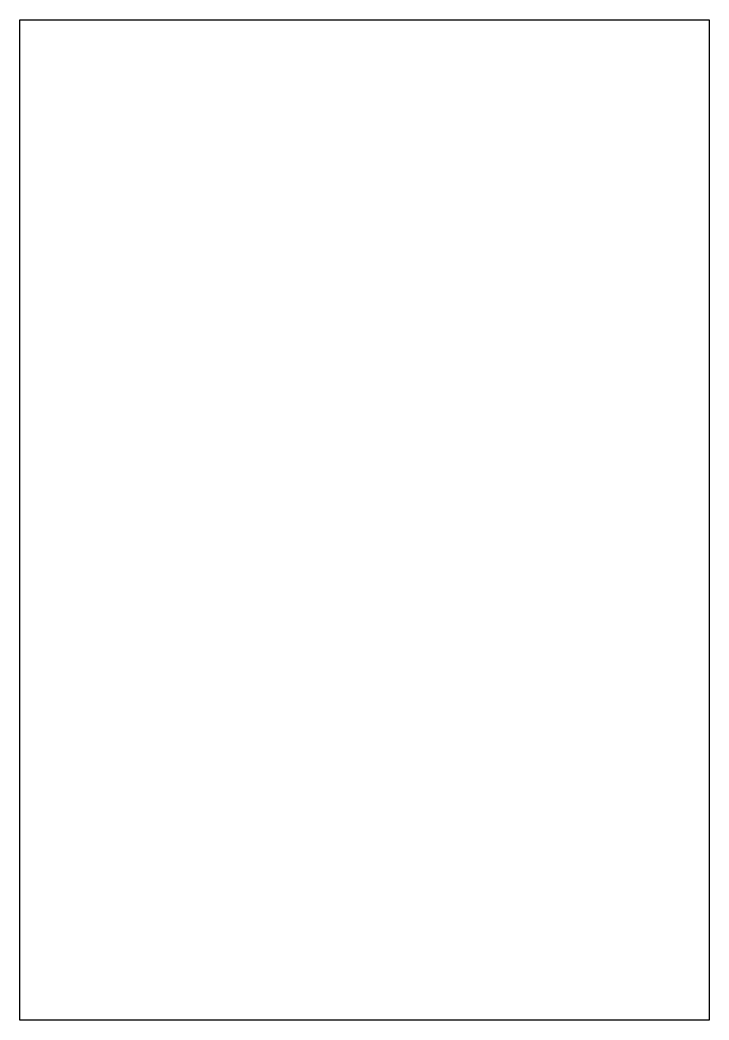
# Model space of a CAD drawing. Header units: inches. Extents: x -19.5 to 0.5, y 0 to 29.
import ezdxf

# ---------------------------------------------------------------- set-up
doc = ezdxf.new("R2010")
doc.units = ezdxf.units.IN
doc.layers.get('0').update_dxf_attribs({"linetype": 'CONTINUOUS'})

msp = doc.modelspace()

# ---------------------------------------------------------------- linework, layer by layer
msp.add_lwpolyline([(0.5, 0), (-19.5, 0), (-19.5, 29), (0.5, 29)], close=True)

doc.saveas('drawing.dxf')
